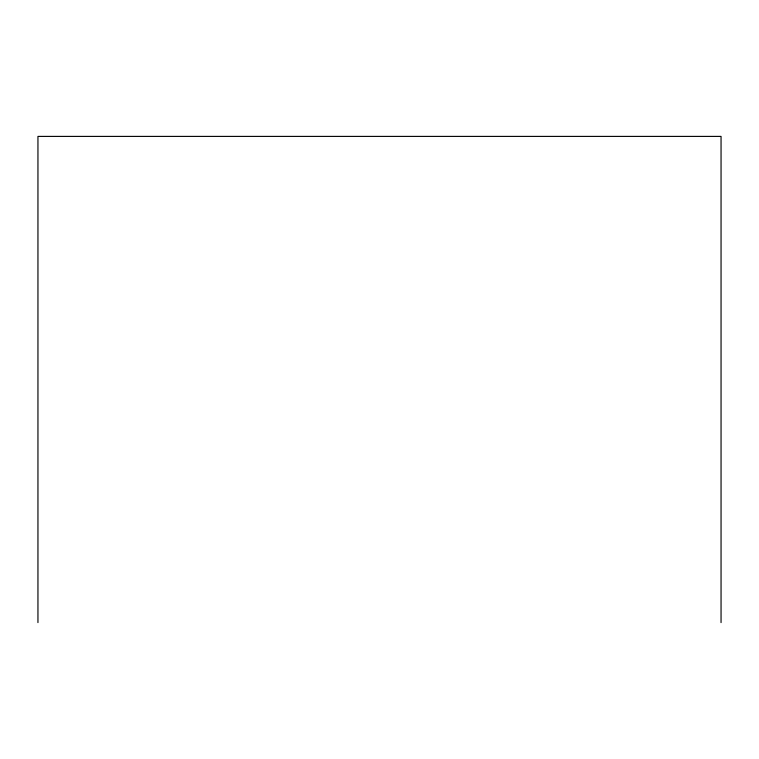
<?xml version="1.0" encoding="UTF-8"?>
<svg xmlns="http://www.w3.org/2000/svg" width="759" height="759" viewBox="0 0 759 759"><rect width="100%" height="100%" fill="white"/><g stroke="black" fill="none" stroke-linecap="round" stroke-linejoin="round"><path stroke-width="1.14" d="M721.05 622.598L721.05 136.402L37.95 136.402L37.95 622.598"/></g></svg>
